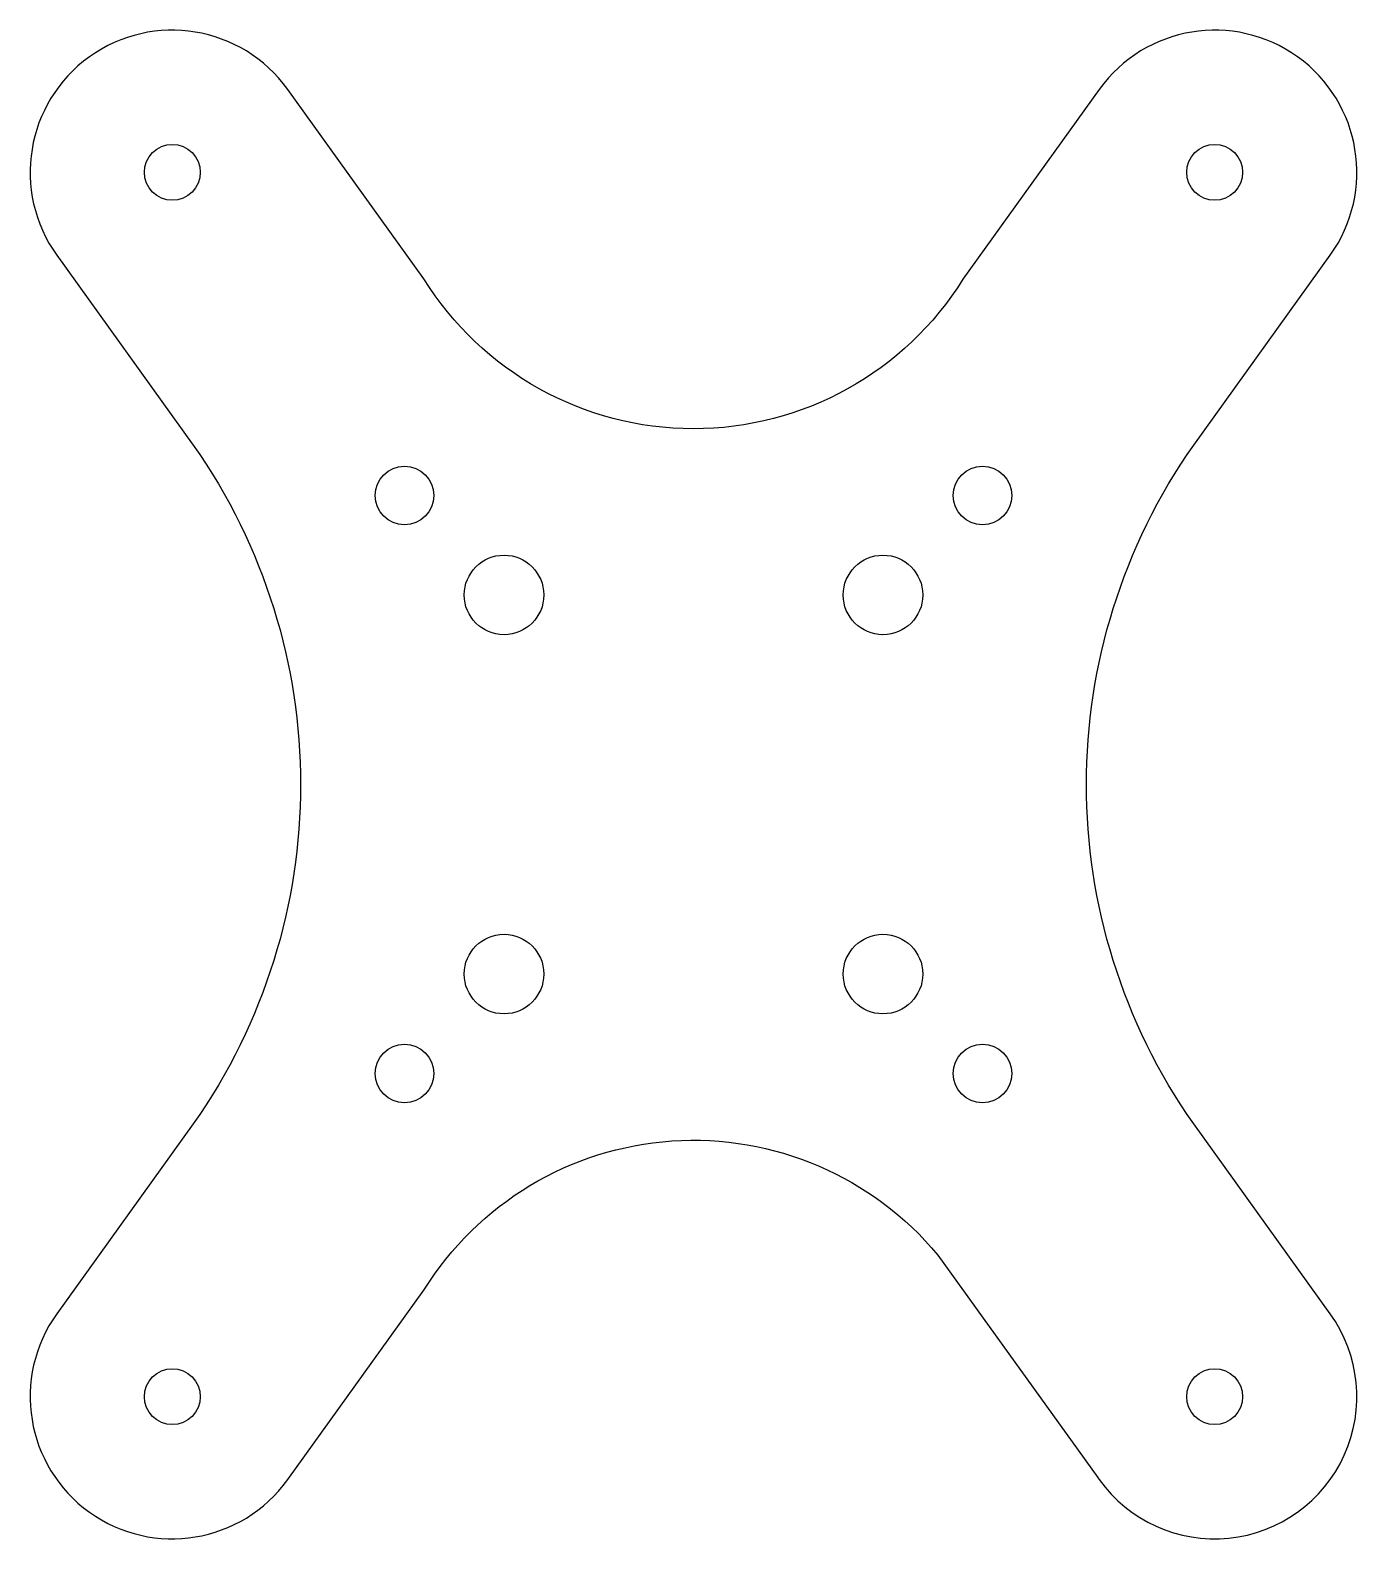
# Model space of a CAD drawing. Header units: millimetres. Extents: x -35 to 35, y -39.8 to 39.8.
import ezdxf

# ---------------------------------------------------------------- set-up
doc = ezdxf.new("R2010")
doc.units = ezdxf.units.MM

msp = doc.modelspace()

# ---------------------------------------------------------------- linework, layer by layer
msp.add_lwpolyline([(12.895, -24.83), (21.337, -36.573, -0.000307), (21.355, -36.599), (21.414, -36.68, 1), (33.595, -27.927), (26.399, -17.914, -0.316152), (26.399, 17.914), (33.595, 27.927, 1), (21.414, 36.68), (14.219, 26.666, -0.555834), (-14.232, 26.687), (-21.414, 36.68, 1), (-33.595, 27.927), (-26.399, 17.914, -0.316152), (-26.399, -17.914), (-33.595, -27.927, 1), (-21.414, -36.68), (-14.226, -26.677, -0.512151)], format="xyb", close=True)
for centre, radius in [((-27.504, 32.304), 1.475), ((27.504, 32.304), 1.475), ((-15.25, 15.25), 1.55), ((15.25, 15.25), 1.55), ((-10, 10), 2.1), ((10, 10), 2.1), ((-10, -10), 2.1), ((10, -10), 2.1), ((-15.25, -15.25), 1.55), ((15.25, -15.25), 1.55), ((-27.504, -32.304), 1.475), ((27.504, -32.304), 1.475)]:
    msp.add_circle(centre, radius)

doc.saveas('drawing.dxf')
